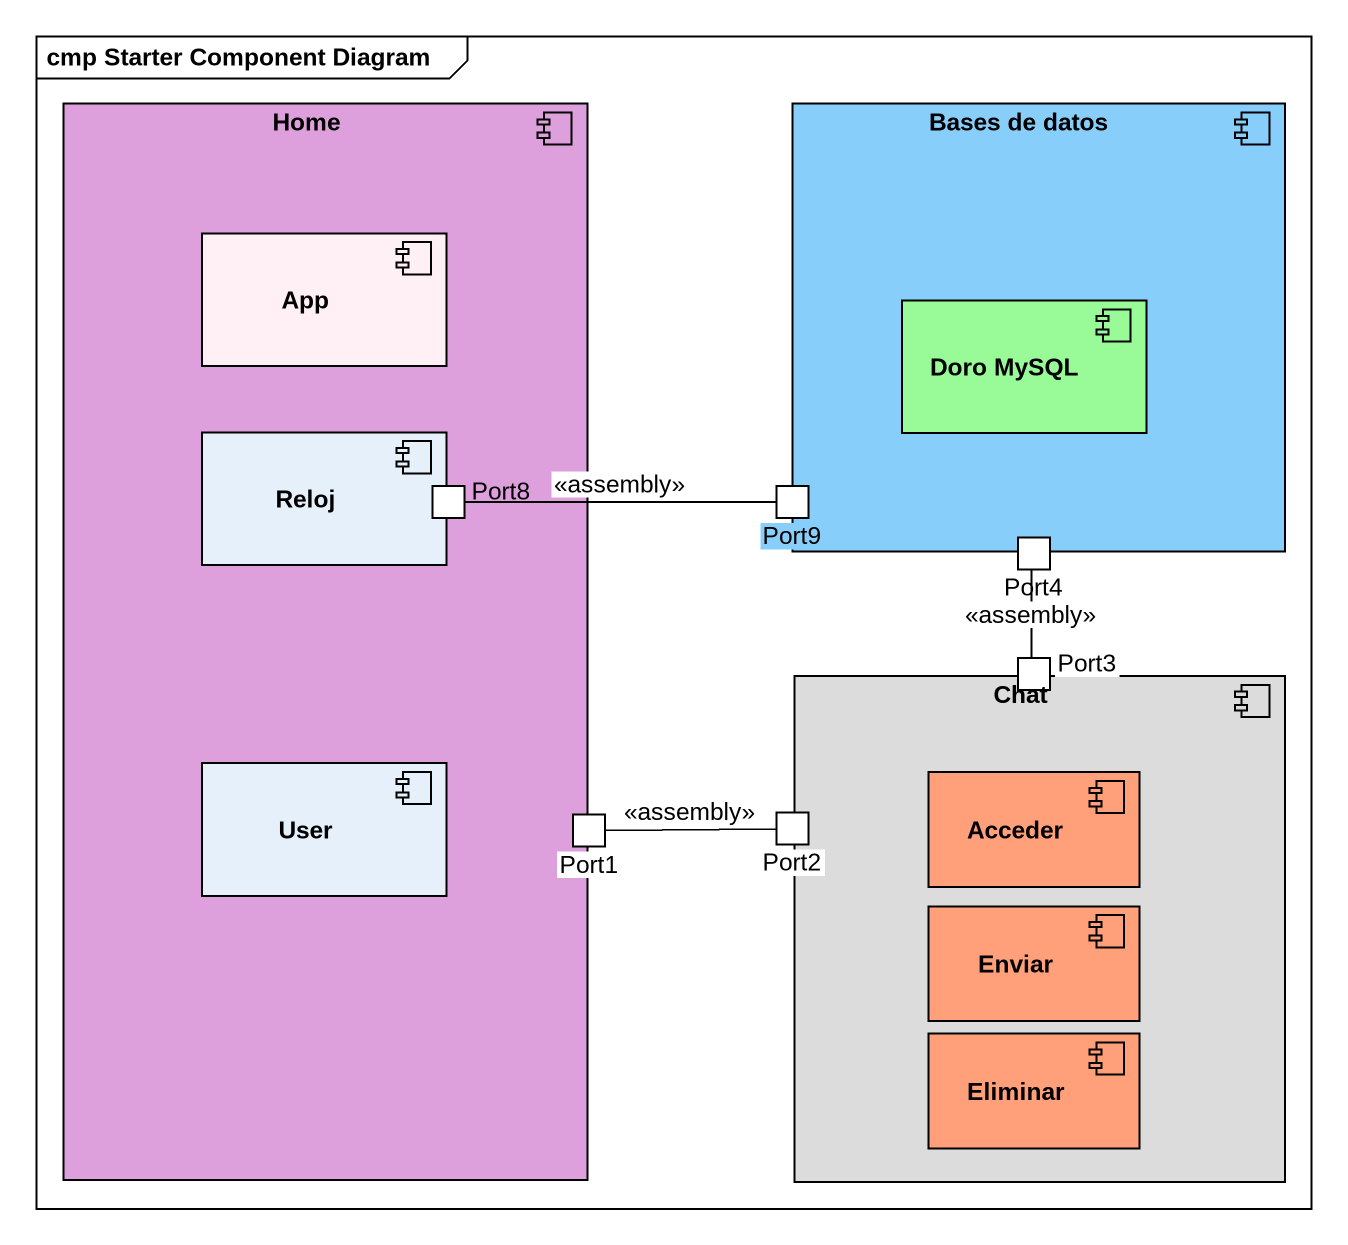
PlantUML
@startuml
mainframe cmp Starter Component Diagram
component Home #DDA0DD {
  component App #FFF0F5
  component Reloj {
    port Port8
  }
  component User
  port Port1
}
component "Bases de datos" as Bases_de_datos #87CEFA {
  component "Doro MySQL" as Doro_MySQL #98FB98
  port Port9
  port Port4
}
component Chat #DCDCDC {
  port Port3
  port Port2
  component Acceder #FFA07A
  component Enviar #FFA07A
  component Eliminar #FFA07A
}
Port8 -right- Port9 : <<assembly>>
Port3 -up- Port4 : <<assembly>>
Port1 -right- Port2 : <<assembly>>
@enduml
